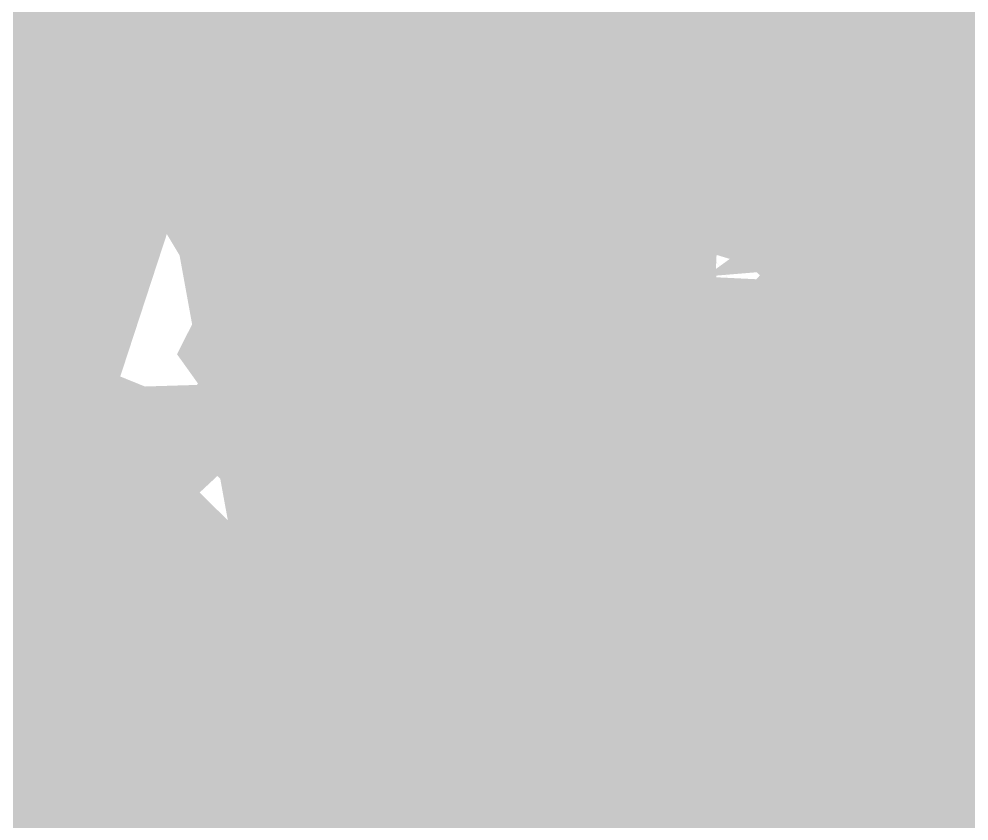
# Model space of a CAD drawing. Header units: millimetres. Extents: x -0.5 to 77.7, y -66.2 to -6.
# Drawn here: x 64.8046 to 65.2947, y -56.8846 to -56.4707 of the extents above; entities that cross this region are included whole.
import ezdxf

# ---------------------------------------------------------------- set-up
doc = ezdxf.new("R2010")
doc.units = ezdxf.units.MM
doc.header["$MEASUREMENT"] = 0
doc.layers.add('Inner1', color=7, linetype='Continuous', true_color=0x999966)
doc.layers.add('Top-Silkscreen-Layer', color=7, linetype='Continuous', true_color=0xffcc00)

msp = doc.modelspace()

# ---------------------------------------------------------------- hatches: boundary and pattern name
at = {"layer": 'Inner1'}
msp.add_hatch(color=256, dxfattribs=at).paths.add_polyline_path([(77.23901, -6.45415), (77.23901, -65.68199), (-0.02286, -65.68199), (-0.02286, -6.45415)])
at = {"layer": 'Top-Silkscreen-Layer'}
for points in [[(65.60396, -55.99736), (65.60127, -56.00624), (65.56623, -56.00988), (65.55118, -56.01176), (65.53407, -56.01651), (65.5001, -56.03577), (65.49444, -56.04565), (65.48459, -56.044), (65.45655, -56.04696), (65.41213, -56.05448), (65.35663, -56.06789), (65.32737, -56.07837), (65.32002, -56.08702), (65.31268, -56.09567), (65.29982, -56.09702), (65.27126, -56.10434), (65.25554, -56.11031), (65.25463, -56.11642), (65.25372, -56.12253), (65.26106, -56.12541), (65.2684, -56.13408), (65.25263, -56.13353), (65.23881, -56.13198), (65.23574, -56.13701), (65.24207, -56.14396), (65.2484, -56.15729), (65.2484, -56.16367), (65.24055, -56.16544), (65.22555, -56.17658), (65.20196, -56.182), (65.19605, -56.17877), (65.18234, -56.2162), (65.16966, -56.24036), (65.16098, -56.24552), (65.14954, -56.26036), (65.13771, -56.26262), (65.13128, -56.26404), (65.13128, -56.27117), (65.11708, -56.27678), (65.10789, -56.27205), (65.10355, -56.27652), (65.09922, -56.28099), (65.10256, -56.29143), (65.1059, -56.30187), (65.1001, -56.30786), (65.09281, -56.32055), (65.07929, -56.36897), (65.06795, -56.39253), (65.0606, -56.40825), (65.05792, -56.41856), (65.06316, -56.4274), (65.06129, -56.45591), (65.05835, -56.47764), (65.05737, -56.49936), (65.0488, -56.5155), (65.03961, -56.53299), (65.03363, -56.53731), (65.03961, -56.54347), (65.03809, -56.57652), (65.0306, -56.58458), (65.03666, -56.5947), (65.03836, -56.62342), (65.034, -56.63212), (65.04018, -56.64075), (65.04637, -56.64938), (65.04449, -56.66395), (65.04692, -56.69557), (65.05123, -56.71262), (65.0604, -56.72051), (65.06957, -56.7284), (65.06199, -56.73548), (65.02984, -56.75876), (65.01652, -56.76766), (65.00099, -56.78212), (64.99185, -56.78768), (64.97848, -56.78279), (64.96512, -56.7779), (64.95823, -56.78674), (64.95917, -56.80891), (64.96702, -56.81791), (64.9839, -56.8119), (65.00917, -56.80588), (65.02583, -56.79677), (65.03409, -56.78766), (65.04912, -56.78686), (65.07635, -56.78379), (65.08854, -56.78153), (65.09744, -56.7918), (65.10634, -56.80208), (65.11591, -56.79116), (65.13733, -56.77177), (65.1492, -56.76329), (65.17666, -56.76364), (65.21435, -56.75078), (65.22499, -56.75131), (65.23553, -56.76049), (65.24286, -56.76238), (65.25387, -56.75451), (65.26488, -56.74665), (65.2745, -56.75269), (65.3039, -56.75251), (65.3116, -56.74626), (65.31725, -56.75251), (65.34854, -56.75115), (65.36849, -56.75047), (65.37694, -56.75691), (65.39022, -56.7562), (65.41507, -56.7494), (65.42665, -56.74331), (65.44394, -56.74563), (65.51264, -56.74616), (65.54406, -56.74454), (65.55319, -56.75032), (65.56232, -56.75609), (65.5739, -56.75), (65.58548, -56.74391), (65.59698, -56.74996), (65.60848, -56.756), (65.61969, -56.75254), (65.63091, -56.74907), (65.64319, -56.75261), (65.65547, -56.75615), (65.66621, -56.75151), (65.67694, -56.74688), (65.68834, -56.75288), (65.69975, -56.75888), (65.71132, -56.75279), (65.72289, -56.7467), (65.73154, -56.7542), (65.76279, -56.75704), (65.76655, -56.75237), (65.7636, -56.74746), (65.75042, -56.73748), (65.74385, -56.71315), (65.78547, -56.70597), (65.7895, -56.7181), (65.79352, -56.72605), (65.7838, -56.7337), (65.78475, -56.76759), (65.79787, -56.77173), (65.86058, -56.78526), (65.95801, -56.7996), (65.97197, -56.80506), (65.98155, -56.80204), (65.97267, -56.77776), (65.96739, -56.77467), (65.96364, -56.75272), (65.95989, -56.73078), (65.96286, -56.71605), (65.96491, -56.61541), (65.96399, -56.52949), (65.95813, -56.52115), (65.94092, -56.47499), (65.92256, -56.44406), (65.90615, -56.42445), (65.89974, -56.39794), (65.87897, -56.35203), (65.85652, -56.32375), (65.84306, -56.30635), (65.83315, -56.29733), (65.78116, -56.26379), (65.75419, -56.24804), (65.69077, -56.2256), (65.66919, -56.22149), (65.65435, -56.21741), (65.60746, -56.2213), (65.56057, -56.22518), (65.5495, -56.2313), (65.52746, -56.23742), (65.45948, -56.26869), (65.44979, -56.279), (65.43736, -56.27821), (65.42493, -56.27743), (65.42119, -56.28658), (65.40901, -56.29765), (65.40056, -56.29957), (65.39613, -56.31118), (65.38477, -56.32551), (65.37285, -56.33904), (65.35456, -56.36531), (65.32874, -56.39887), (65.30683, -56.42436), (65.29398, -56.44283), (65.28697, -56.45832), (65.27406, -56.50288), (65.27158, -56.52098), (65.26451, -56.52868), (65.24872, -56.59104), (65.24697, -56.61036), (65.23882, -56.62035), (65.23067, -56.63034), (65.23183, -56.64918), (65.233, -56.66802), (65.23941, -56.67301), (65.23987, -56.68807), (65.23444, -56.70123), (65.21513, -56.72047), (65.20423, -56.72788), (65.19841, -56.7353), (65.18855, -56.73233), (65.15998, -56.73093), (65.14128, -56.73249), (65.13489, -56.72678), (65.12307, -56.66506), (65.12043, -56.61704), (65.11976, -56.59789), (65.12387, -56.54963), (65.12566, -56.51281), (65.13091, -56.50827), (65.14135, -56.47937), (65.13956, -56.46846), (65.14713, -56.46118), (65.16821, -56.42083), (65.18015, -56.39876), (65.21698, -56.32622), (65.22339, -56.3195), (65.25959, -56.27776), (65.26505, -56.26463), (65.2814, -56.25618), (65.30378, -56.2393), (65.31626, -56.22832), (65.32745, -56.21552), (65.34006, -56.20349), (65.3603, -56.19354), (65.38672, -56.17605), (65.40398, -56.16672), (65.41837, -56.16083), (65.43683, -56.15492), (65.52799, -56.13829), (65.63795, -56.13088), (65.67756, -56.13161), (65.68875, -56.1375), (65.71199, -56.14302), (65.74189, -56.1488), (65.77759, -56.16109), (65.80605, -56.16875), (65.83245, -56.18453), (65.86612, -56.20551), (65.88398, -56.21222), (65.91256, -56.24215), (65.94685, -56.27393), (65.95685, -56.28531), (65.96684, -56.29796), (65.9997, -56.3322), (66.0194, -56.38055), (66.02709, -56.39829), (66.03643, -56.41445), (66.05378, -56.4577), (66.05941, -56.47545), (66.06696, -56.50094), (66.07464, -56.52842), (66.07849, -56.55083), (66.08398, -56.57856), (66.09119, -56.59685), (66.08992, -56.65108), (66.08865, -56.70532), (66.08435, -56.71215), (66.075, -56.7455), (66.05678, -56.77938), (66.0454, -56.79434), (66.04217, -56.79999), (66.04039, -56.78674), (66.04184, -56.77348), (66.03539, -56.77348), (66.02524, -56.74992), (66.0228, -56.73379), (66.02059, -56.72796), (66.01728, -56.73433), (66.01678, -56.76749), (66.01958, -56.77288), (66.01237, -56.77775), (66.0026, -56.78956), (66.00004, -56.79649), (66.00506, -56.81011), (66.01478, -56.82859), (66.01948, -56.83343), (66.03173, -56.83056), (66.05397, -56.83046), (66.0761, -56.83318), (66.08823, -56.83313), (66.09117, -56.8444), (66.10236, -56.86172), (66.11062, -56.86778), (66.11806, -56.86487), (66.12706, -56.8126), (66.12309, -56.79723), (66.12593, -56.78609), (66.13075, -56.75994), (66.13273, -56.74493), (66.14763, -56.72655), (66.15807, -56.68957), (66.15362, -56.67858), (66.15675, -56.66933), (66.1559, -56.50143), (66.15691, -56.47667), (66.16272, -56.46905), (66.16095, -56.45559), (66.15773, -56.43671), (66.15627, -56.4313), (66.15206, -56.4375), (66.14441, -56.45594), (66.12661, -56.40678), (66.12095, -56.3663), (66.11597, -56.34349), (66.1064, -56.33596), (66.09365, -56.31541), (66.08666, -56.29913), (66.07819, -56.28141), (66.0654, -56.26098), (66.05543, -56.2464), (66.00484, -56.19165), (65.98189, -56.17153), (65.94015, -56.12965), (65.91791, -56.1196), (65.88986, -56.09849), (65.88523, -56.08656), (65.87233, -56.08856), (65.85943, -56.09055), (65.85343, -56.08269), (65.76331, -56.04432), (65.76531, -56.03276), (65.77261, -56.01653), (65.74974, -56.01945), (65.74457, -56.02534), (65.71969, -56.02534), (65.69481, -56.02534), (65.68754, -56.01945), (65.68028, -56.01356), (65.65288, -56.01356), (65.62548, -56.01356), (65.61976, -56.00767), (65.61405, -55.99736), (65.60968, -55.99294)], [(64.91588, -56.786), (64.91038, -56.8008), (64.88837, -56.80506), (64.87718, -56.80052), (64.86834, -56.8109), (64.85951, -56.82128), (64.8614, -56.83346), (64.86854, -56.85125), (64.87378, -56.85685), (64.88205, -56.85331), (64.9203, -56.81864), (64.93244, -56.80684), (64.93249, -56.78549)]]:
    msp.add_hatch(color=256, dxfattribs=at).paths.add_polyline_path(points)

# ---------------------------------------------------------------- linework, layer by layer
at = {"layer": 'Top-Silkscreen-Layer', "const_width": 0.254}
for points in [[(64.67619, -56.45243), (64.68279, -56.45243), (64.68279, -56.46826), (64.68707, -56.49661), (64.69167, -56.51981), (64.69198, -56.53049), (64.69524, -56.51324), (64.6985, -56.496), (64.70697, -56.49245), (64.71197, -56.48669), (64.7085, -56.47622), (64.68972, -56.45243), (64.68279, -56.45243), (64.68279, -56.44662), (64.69133, -56.43625), (64.70633, -56.41776), (64.71278, -56.40383), (64.72064, -56.4029), (64.72153, -56.39065), (64.71475, -56.35342), (64.73579, -56.37438), (64.73949, -56.38321), (64.74166, -56.37732), (64.77326, -56.34917), (64.78993, -56.30939)], [(64.81867, -56.29048), (64.82946, -56.3302), (64.84267, -56.2898)], [(65.09281, -56.32055), (65.07929, -56.36897), (65.06795, -56.39253), (65.0606, -56.40825), (65.05792, -56.41856), (65.06316, -56.4274), (65.06129, -56.45591), (65.05835, -56.47764), (65.05737, -56.49936), (65.0488, -56.5155), (65.03961, -56.53299), (65.03363, -56.53731), (65.03961, -56.54347), (65.03809, -56.57652), (65.0306, -56.58458), (65.03666, -56.5947), (65.03836, -56.62342), (65.034, -56.63212), (65.04018, -56.64075), (65.04637, -56.64938), (65.04449, -56.66395), (65.04692, -56.69557), (65.05123, -56.71262), (65.0604, -56.72051), (65.06957, -56.7284), (65.06199, -56.73548), (65.02984, -56.75876), (65.01652, -56.76766), (65.00099, -56.78212), (64.99185, -56.78768), (64.97848, -56.78279), (64.96512, -56.7779), (64.95823, -56.78674), (64.95917, -56.80891), (64.96702, -56.81791), (64.9839, -56.8119), (65.00917, -56.80588), (65.02583, -56.79677), (65.03409, -56.78766), (65.04912, -56.78686), (65.07635, -56.78379), (65.08854, -56.78153), (65.09744, -56.7918), (65.10634, -56.80208), (65.11591, -56.79116), (65.13733, -56.77177), (65.1492, -56.76329), (65.17666, -56.76364), (65.21435, -56.75078), (65.22499, -56.75131), (65.23553, -56.76049), (65.24286, -56.76238), (65.25387, -56.75451), (65.26488, -56.74665), (65.2745, -56.75269), (65.3039, -56.75251), (65.3116, -56.74626), (65.31725, -56.75251), (65.34854, -56.75115), (65.36849, -56.75047), (65.37694, -56.75691), (65.39022, -56.7562), (65.41507, -56.7494), (65.42665, -56.74331)], [(65.37285, -56.33904), (65.35456, -56.36531), (65.32874, -56.39887), (65.30683, -56.42436), (65.29398, -56.44283), (65.28697, -56.45832), (65.27406, -56.50288), (65.27158, -56.52098), (65.26451, -56.52868), (65.24872, -56.59104), (65.24697, -56.61036), (65.23882, -56.62035), (65.23067, -56.63034), (65.23183, -56.64918), (65.233, -56.66802), (65.23941, -56.67301), (65.23987, -56.68807), (65.23444, -56.70123), (65.21513, -56.72047), (65.20423, -56.72788), (65.19841, -56.7353), (65.18855, -56.73233), (65.15998, -56.73093), (65.14128, -56.73249), (65.13489, -56.72678), (65.12307, -56.66506), (65.12043, -56.61704), (65.11976, -56.59789), (65.12387, -56.54963), (65.12566, -56.51281), (65.13091, -56.50827), (65.14135, -56.47937), (65.13956, -56.46846), (65.14713, -56.46118), (65.16821, -56.42083), (65.18015, -56.39876), (65.21698, -56.32622)], [(65.45836, -56.64385), (65.40972, -56.62136), (65.39606, -56.6121), (65.39079, -56.5978), (65.38552, -56.57084), (65.38165, -56.55022), (65.37447, -56.52828), (65.37115, -56.51429), (65.3745, -56.5006), (65.38628, -56.46452), (65.39819, -56.42926), (65.40167, -56.41639), (65.41074, -56.41246), (65.4198, -56.40546), (65.4294, -56.39132)], [(65.4427, -56.9866), (65.40924, -56.9445), (65.3998, -56.94565), (65.38587, -56.91667), (65.37993, -56.91112), (65.36723, -56.91478), (65.35452, -56.91845), (65.34796, -56.91371), (65.31914, -56.91536), (65.31044, -56.92175), (65.29907, -56.91862), (65.28769, -56.91549), (65.27802, -56.92138), (65.26834, -56.92726), (65.25689, -56.92254), (65.23137, -56.91781), (65.21572, -56.91516), (65.20588, -56.90953), (65.19763, -56.90657), (65.18867, -56.91219), (65.17799, -56.92665), (65.16842, -56.92959), (65.1627, -56.9237), (65.14985, -56.9237), (65.13699, -56.9237), (65.1369, -56.93327), (65.13244, -56.94874), (65.12807, -56.95463), (65.12396, -56.94891), (65.12695, -56.9237), (65.13393, -56.91954), (65.13727, -56.91539), (65.1337, -56.91311), (65.11856, -56.91143), (65.107, -56.91203), (65.09792, -56.92201), (65.08883, -56.932), (65.08897, -56.97027), (65.08718, -57.01177), (65.07353, -56.97534), (65.07412, -56.95463), (65.06846, -56.94505), (65.04757, -56.94701), (65.03747, -56.95854), (65.02622, -56.9528), (65.01496, -56.94706), (65.00101, -56.9524), (64.98705, -56.95775), (64.98561, -56.96624), (64.98416, -56.97473), (64.97417, -56.97819), (64.96873, -56.9923), (64.9733, -56.99527), (64.98277, -56.9904), (64.99621, -57.01432)], [(65.07838, -57.07227), (65.08261, -57.06655), (65.08548, -57.07097)]]:
    msp.add_lwpolyline(points, dxfattribs=at)
msp.add_lwpolyline([(64.91588, -56.786), (64.91038, -56.8008), (64.88837, -56.80506), (64.87718, -56.80052), (64.86834, -56.8109), (64.85951, -56.82128), (64.8614, -56.83346), (64.86854, -56.85125), (64.87378, -56.85685), (64.88205, -56.85331), (64.9203, -56.81864), (64.93244, -56.80684), (64.93249, -56.78549)], close=True, dxfattribs=at)

doc.saveas('drawing.dxf')
